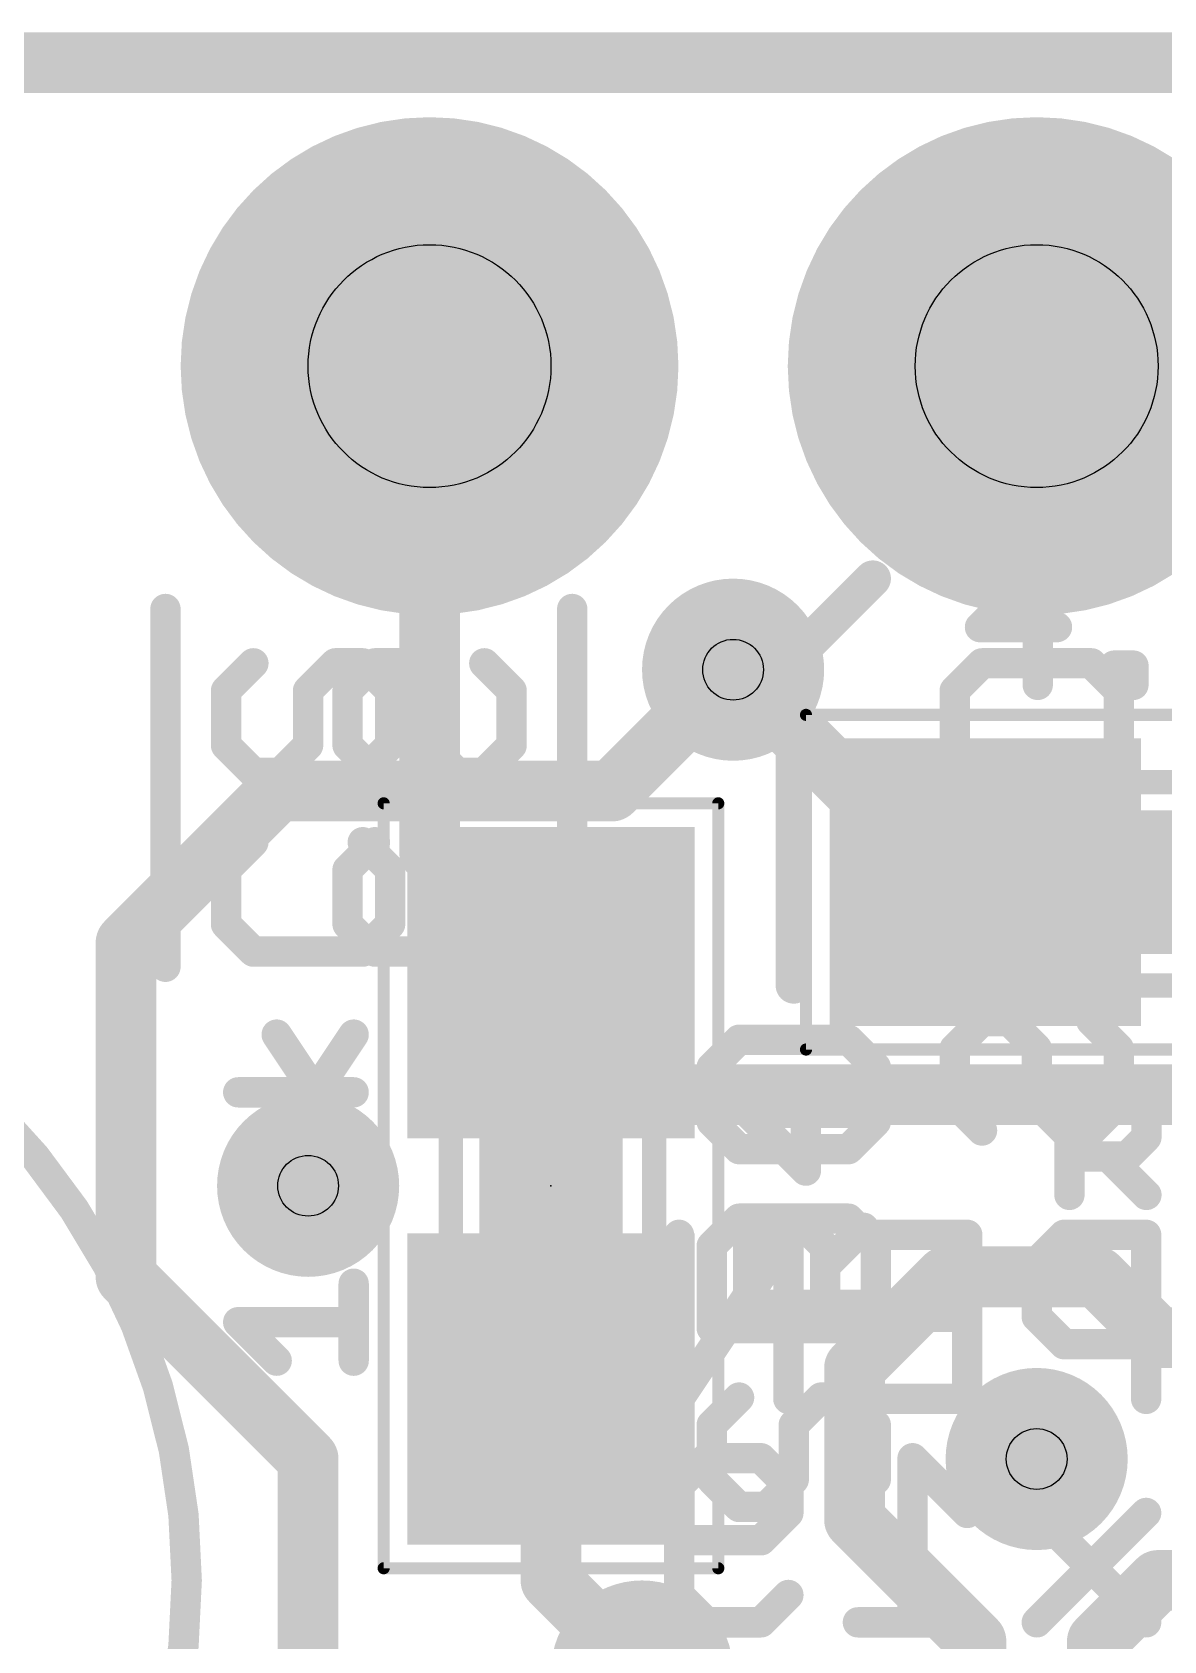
# Model space of a CAD drawing. Extents: x -41 to 66, y -20 to 13.
# Drawn here: x 4.69 to 9.42, y 6.1 to 12.83 of the extents above; entities that cross this region are included whole.
import ezdxf

# ---------------------------------------------------------------- set-up
doc = ezdxf.new("R2010")
doc.units = 0
for name, color, linetype in [('1', 12, 'CONTINUOUS'), ('16', 132, 'CONTINUOUS'), ('17', 110, 'CONTINUOUS'), ('18', 110, 'CONTINUOUS'), ('20', 53, 'CONTINUOUS'), ('21', 41, 'CONTINUOUS'), ('22', 40, 'CONTINUOUS'), ('23', 53, 'CONTINUOUS'), ('25', 253, 'CONTINUOUS'), ('27', 253, 'CONTINUOUS'), ('29', 253, 'CONTINUOUS'), ('30', 253, 'CONTINUOUS'), ('31', 253, 'CONTINUOUS'), ('35', 253, 'CONTINUOUS'), ('39', 12, 'CONTINUOUS'), ('44', 253, 'CONTINUOUS'), ('51', 53, 'CONTINUOUS')]:
    doc.layers.add(name, color=color, linetype=linetype)

# ---------------------------------------------------------------- blocks, each defined once
blk = doc.blocks.new('RECT')
blk.add_solid([(-0.5, -0.5), (0.5, -0.5), (-0.5, 0.5), (0.5, 0.5)])
blk = doc.blocks.new('ROUNDP')
at = {"const_width": 0.5}
blk.add_lwpolyline([(0, -0.25, 1), (0, 0.25, 1), (0, -0.25)], format="xyb", dxfattribs=at)
blk = doc.blocks.new('ROUNDV')
at = {"const_width": 0.5}
blk.add_lwpolyline([(0, -0.25, 1), (0, 0.25, 1), (0, -0.25)], format="xyb", dxfattribs=at)

msp = doc.modelspace()

# ---------------------------------------------------------------- linework, layer by layer
at = {"layer": '1', "const_width": 0.254}
for points in [[(0, 12.7), (22.86, 12.7)], [(6.35, 9.398), (6.35, 11.43)], [(8.509, 9.271), (7.62, 10.16)], [(6.858, 8.89), (6.35, 9.398)], [(8.675, 9.271), (8.509, 9.271)], [(6.858, 8.851), (6.858, 8.89)], [(7.327, 8.382), (6.858, 8.851)], [(10.795, 8.382), (7.327, 8.382)], [(8.128, 7.239), (8.509, 7.62)], [(8.509, 7.62), (9.144, 7.62)], [(9.144, 7.62), (9.398, 7.366)], [(9.398, 7.366), (10.014, 7.366)], [(8.128, 6.604), (8.128, 7.239)], [(6.858, 6.35), (6.858, 7.151)], [(8.636, 6.096), (8.128, 6.604)], [(7.239, 5.969), (6.858, 6.35)], [(9.144, 6.096), (9.398, 6.35)], [(9.398, 6.35), (10.03, 6.35)], [(8.636, 3.556), (8.636, 6.096)], [(9.144, 3.3528), (9.144, 6.096)]]:
    msp.add_lwpolyline(points, dxfattribs=at)
at = {"layer": '1', "const_width": 0.127}
for points in [[(6.4135, 11.43, 1), (6.2865, 11.43)], [(7.6649, 10.2049, 1), (7.5751, 10.1151)], [(6.3949, 9.4429, 1), (6.3051, 9.3531)], [(6.2865, 9.398, 1), (6.4135, 9.398)], [(8.509, 9.3345, 1), (8.509, 9.2075)], [(8.4641, 9.2261, 1), (8.5539, 9.3159)], [(8.675, 9.2075, 1), (8.675, 9.3345)], [(6.9215, 8.89, 1), (6.7945, 8.89)], [(6.9029, 8.8959, 1), (6.8131, 8.8061)], [(6.8131, 8.8451, 1), (6.9029, 8.9349)], [(6.7945, 8.851, 1), (6.9215, 8.851)], [(7.327, 8.4455, 1), (7.327, 8.3185)], [(7.2821, 8.3371, 1), (7.3719, 8.4269)], [(8.509, 7.6835, 1), (8.509, 7.5565)], [(8.5539, 7.5751, 1), (8.4641, 7.6649)], [(9.1889, 7.6649, 1), (9.0991, 7.5751)], [(9.144, 7.5565, 1), (9.144, 7.6835)], [(9.398, 7.4295, 1), (9.398, 7.3025)], [(9.3531, 7.3211, 1), (9.4429, 7.4109)], [(8.1915, 7.239, 1), (8.0645, 7.239)], [(8.0831, 7.2839, 1), (8.1729, 7.1941)], [(6.9215, 7.151, 1), (6.7945, 7.151)], [(8.1729, 6.6489, 1), (8.0831, 6.5591)], [(8.0645, 6.604, 1), (8.1915, 6.604)], [(6.9029, 6.3949, 1), (6.8131, 6.3051)], [(9.398, 6.4135, 1), (9.398, 6.2865)], [(9.4429, 6.3051, 1), (9.3531, 6.3949)], [(6.7945, 6.35, 1), (6.9215, 6.35)], [(8.6995, 6.096, 1), (8.5725, 6.096)], [(8.5911, 6.0511, 1), (8.6809, 6.1409)], [(9.2075, 6.096, 1), (9.0805, 6.096)], [(9.0991, 6.1409, 1), (9.1889, 6.0511)]]:
    msp.add_lwpolyline(points, format="xyb", dxfattribs=at)
at = {"layer": '16', "const_width": 0.254}
for points in [[(0, 12.7), (22.86, 12.7)], [(10.16, 10.16), (8.89, 11.43)], [(7.112, 9.652), (7.62, 10.16)], [(5.08, 9.017), (5.715, 9.652)], [(5.715, 9.652), (7.112, 9.652)], [(5.08, 7.62), (5.08, 9.017)], [(5.842, 6.858), (5.08, 7.62)], [(5.842, 5.08), (5.842, 6.858)]]:
    msp.add_lwpolyline(points, dxfattribs=at)
at = {"layer": '16', "const_width": 0.127}
for points in [[(8.9349, 11.4749, 1), (8.8451, 11.3851)], [(7.6649, 10.1151, 1), (7.5751, 10.2049)], [(5.715, 9.7155, 1), (5.715, 9.5885)], [(5.7599, 9.6071, 1), (5.6701, 9.6969)], [(7.0671, 9.6969, 1), (7.1569, 9.6071)], [(7.112, 9.5885, 1), (7.112, 9.7155)], [(5.1435, 9.017, 1), (5.0165, 9.017)], [(5.0351, 9.0619, 1), (5.1249, 8.9721)], [(5.1249, 7.6649, 1), (5.0351, 7.5751)], [(5.0165, 7.62, 1), (5.1435, 7.62)], [(5.9055, 6.858, 1), (5.7785, 6.858)], [(5.7971, 6.8131, 1), (5.8869, 6.9029)]]:
    msp.add_lwpolyline(points, format="xyb", dxfattribs=at)
at = {"layer": '20', "const_width": 0.2032}
msp.add_lwpolyline([(0, 12.7), (22.86, 12.7)], dxfattribs=at)
at = {"layer": '21'}
for points, const_width in [([(7.874, 10.2108), (8.2042, 10.541)], 0.1524), ([(5.2451, 8.9172), (5.2451, 10.414)], 0.127), ([(5.6129, 10.1867), (5.4985, 10.0723)], 0.127), ([(5.8417, 10.0723), (5.9561, 10.1867)], 0.127), ([(5.9561, 10.1867), (6.0705, 10.1867)], 0.127), ([(6.0705, 10.1867), (6.1849, 10.0723)], 0.127), ([(7.874, 8.8392), (7.874, 10.2108)], 0.1524), ([(5.4985, 10.0723), (5.4985, 9.8435)], 0.127), ([(5.8417, 9.8435), (5.8417, 10.0723)], 0.127), ([(6.1849, 10.0723), (6.1849, 9.8435)], 0.127), ([(5.4985, 9.8435), (5.6129, 9.7291)], 0.127), ([(5.7273, 9.7291), (5.8417, 9.8435)], 0.127), ([(6.1849, 9.8435), (6.0705, 9.7291)], 0.127), ([(5.6129, 9.7291), (5.7273, 9.7291)], 0.127), ([(5.6129, 9.4383), (5.4985, 9.3239)], 0.127), ([(6.1849, 9.3239), (6.0705, 9.4383)], 0.127), ([(5.4985, 9.3239), (5.4985, 9.0951)], 0.127), ([(6.1849, 9.0951), (6.1849, 9.3239)], 0.127), ([(5.4985, 9.0951), (5.6129, 8.9807)], 0.127), ([(6.0705, 8.9807), (6.1849, 9.0951)], 0.127), ([(5.6129, 8.9807), (6.0705, 8.9807)], 0.127), ([(7.6449, 8.6119), (7.5305, 8.4975)], 0.127), ([(8.1025, 8.6119), (7.6449, 8.6119)], 0.127), ([(8.2169, 8.4975), (8.1025, 8.6119)], 0.127), ([(7.5305, 8.4975), (7.5305, 8.2687)], 0.127), ([(8.2169, 8.2687), (8.2169, 8.4975)], 0.127), ([(7.5305, 8.2687), (7.6449, 8.1543)], 0.127), ([(8.1025, 8.1543), (8.2169, 8.2687)], 0.127), ([(7.6449, 8.1543), (8.1025, 8.1543)], 0.127), ([(7.6449, 7.8635), (7.5305, 7.7491)], 0.127), ([(8.1025, 7.8635), (7.6449, 7.8635)], 0.127), ([(8.2169, 7.7491), (8.1025, 7.8635)], 0.127), ([(7.5305, 7.7491), (7.5305, 7.4059)], 0.127), ([(8.2169, 7.4059), (8.2169, 7.7491)], 0.127), ([(7.5305, 7.4059), (8.2169, 7.4059)], 0.127), ([(7.6449, 7.115), (7.5305, 7.0006)], 0.127), ([(7.8737, 7.0006), (7.9881, 7.115)], 0.127), ([(7.9881, 7.115), (8.1025, 7.115)], 0.127), ([(8.1025, 7.115), (8.2169, 7.0006)], 0.127), ([(7.5305, 7.0006), (7.5305, 6.7719)], 0.127), ([(7.8737, 6.7719), (7.8737, 7.0006)], 0.127), ([(8.2169, 7.0006), (8.2169, 6.7719)], 0.127), ([(7.5305, 6.7719), (7.6449, 6.6575)], 0.127), ([(7.7593, 6.6575), (7.8737, 6.7719)], 0.127), ([(8.2169, 6.7719), (8.1025, 6.6575)], 0.127), ([(7.6449, 6.6575), (7.7593, 6.6575)], 0.127)]:
    msp.add_lwpolyline(points, dxfattribs=dict(at, const_width=const_width))
for points, const_width in [([(8.2311, 10.5141, 1), (8.1773, 10.5679)], 0.0762), ([(5.2768, 10.414, 1), (5.2134, 10.414)], 0.0635), ([(5.6354, 10.1642, 1), (5.5905, 10.2091)], 0.0635), ([(5.9561, 10.2184, 1), (5.9561, 10.1549)], 0.0635), ([(5.9786, 10.1642, 1), (5.9337, 10.2091)], 0.0635), ([(6.093, 10.2091, 1), (6.0481, 10.1642)], 0.0635), ([(6.0705, 10.1549, 1), (6.0705, 10.2184)], 0.0635), ([(7.9121, 10.2108, 1), (7.8359, 10.2108)], 0.0762), ([(7.8471, 10.2377, 1), (7.9009, 10.1839)], 0.0762), ([(5.5303, 10.0723, 1), (5.4668, 10.0723)], 0.0635), ([(5.4761, 10.0947, 1), (5.521, 10.0498)], 0.0635), ([(5.8735, 10.0723, 1), (5.81, 10.0723)], 0.0635), ([(5.8193, 10.0947, 1), (5.8642, 10.0498)], 0.0635), ([(6.2167, 10.0723, 1), (6.1532, 10.0723)], 0.0635), ([(6.1624, 10.0498, 1), (6.2074, 10.0947)], 0.0635), ([(5.521, 9.8659, 1), (5.4761, 9.821)], 0.0635), ([(5.8642, 9.821, 1), (5.8193, 9.8659)], 0.0635), ([(6.2074, 9.821, 1), (6.1624, 9.8659)], 0.0635), ([(5.4668, 9.8435, 1), (5.5303, 9.8435)], 0.0635), ([(5.81, 9.8435, 1), (5.8735, 9.8435)], 0.0635), ([(6.1532, 9.8435, 1), (6.2167, 9.8435)], 0.0635), ([(5.6129, 9.7608, 1), (5.6129, 9.6973)], 0.0635), ([(5.5905, 9.7066, 1), (5.6354, 9.7515)], 0.0635), ([(5.7049, 9.7515, 1), (5.7498, 9.7066)], 0.0635), ([(5.7273, 9.6973, 1), (5.7273, 9.7608)], 0.0635), ([(6.0481, 9.7515, 1), (6.093, 9.7066)], 0.0635), ([(5.6354, 9.4158, 1), (5.5905, 9.4607)], 0.0635), ([(6.093, 9.4607, 1), (6.0481, 9.4158)], 0.0635), ([(5.5303, 9.3239, 1), (5.4668, 9.3239)], 0.0635), ([(5.4761, 9.3463, 1), (5.521, 9.3014)], 0.0635), ([(6.2167, 9.3239, 1), (6.1532, 9.3239)], 0.0635), ([(6.1624, 9.3014, 1), (6.2074, 9.3463)], 0.0635), ([(5.521, 9.1175, 1), (5.4761, 9.0726)], 0.0635), ([(6.2074, 9.0726, 1), (6.1624, 9.1175)], 0.0635), ([(5.4668, 9.0951, 1), (5.5303, 9.0951)], 0.0635), ([(6.1532, 9.0951, 1), (6.2167, 9.0951)], 0.0635), ([(5.6129, 9.0124, 1), (5.6129, 8.9489)], 0.0635), ([(5.5905, 8.9582, 1), (5.6354, 9.0031)], 0.0635), ([(6.0481, 9.0031, 1), (6.093, 8.9582)], 0.0635), ([(6.0705, 8.9489, 1), (6.0705, 9.0124)], 0.0635), ([(5.2134, 8.9172, 1), (5.2768, 8.9172)], 0.0635), ([(7.8359, 8.8392, 1), (7.9121, 8.8392)], 0.0762), ([(7.6449, 8.6436, 1), (7.6449, 8.5801)], 0.0635), ([(7.6674, 8.5894, 1), (7.6225, 8.6343)], 0.0635), ([(8.125, 8.6343, 1), (8.0801, 8.5894)], 0.0635), ([(8.1025, 8.5801, 1), (8.1025, 8.6436)], 0.0635), ([(7.5623, 8.4975, 1), (7.4988, 8.4975)], 0.0635), ([(7.5081, 8.5199, 1), (7.553, 8.475)], 0.0635), ([(8.2487, 8.4975, 1), (8.1852, 8.4975)], 0.0635), ([(8.1944, 8.475, 1), (8.2394, 8.5199)], 0.0635), ([(7.553, 8.2911, 1), (7.5081, 8.2462)], 0.0635), ([(7.4988, 8.2687, 1), (7.5623, 8.2687)], 0.0635), ([(8.1852, 8.2687, 1), (8.2487, 8.2687)], 0.0635), ([(8.2394, 8.2462, 1), (8.1944, 8.2911)], 0.0635), ([(7.6449, 8.186, 1), (7.6449, 8.1225)], 0.0635), ([(8.1025, 8.1225, 1), (8.1025, 8.186)], 0.0635), ([(7.6225, 8.1318, 1), (7.6674, 8.1767)], 0.0635), ([(8.0801, 8.1767, 1), (8.125, 8.1318)], 0.0635), ([(7.6449, 7.8952, 1), (7.6449, 7.8317)], 0.0635), ([(7.6674, 7.841, 1), (7.6225, 7.8859)], 0.0635), ([(8.125, 7.8859, 1), (8.0801, 7.841)], 0.0635), ([(8.1025, 7.8317, 1), (8.1025, 7.8952)], 0.0635), ([(7.5623, 7.7491, 1), (7.4988, 7.7491)], 0.0635), ([(8.2487, 7.7491, 1), (8.1852, 7.7491)], 0.0635), ([(7.5081, 7.7715, 1), (7.553, 7.7266)], 0.0635), ([(8.1944, 7.7266, 1), (8.2394, 7.7715)], 0.0635), ([(7.5305, 7.4376, 1), (7.5305, 7.3741)], 0.0635), ([(7.4988, 7.4059, 1), (7.5623, 7.4059)], 0.0635), ([(8.1852, 7.4059, 1), (8.2487, 7.4059)], 0.0635), ([(8.2169, 7.3741, 1), (8.2169, 7.4376)], 0.0635), ([(7.6674, 7.0926, 1), (7.6225, 7.1375)], 0.0635), ([(7.9881, 7.1468, 1), (7.9881, 7.0833)], 0.0635), ([(8.0106, 7.0926, 1), (7.9657, 7.1375)], 0.0635), ([(8.125, 7.1375, 1), (8.0801, 7.0926)], 0.0635), ([(8.1025, 7.0833, 1), (8.1025, 7.1468)], 0.0635), ([(7.5623, 7.0006, 1), (7.4988, 7.0006)], 0.0635), ([(7.5081, 7.0231, 1), (7.553, 6.9782)], 0.0635), ([(7.9055, 7.0006, 1), (7.842, 7.0006)], 0.0635), ([(7.8513, 7.0231, 1), (7.8962, 6.9782)], 0.0635), ([(8.2487, 7.0006, 1), (8.1852, 7.0006)], 0.0635), ([(8.1944, 6.9782, 1), (8.2394, 7.0231)], 0.0635), ([(7.553, 6.7943, 1), (7.5081, 6.7494)], 0.0635), ([(7.4988, 6.7719, 1), (7.5623, 6.7719)], 0.0635), ([(7.842, 6.7719, 1), (7.9055, 6.7719)], 0.0635), ([(7.8962, 6.7494, 1), (7.8513, 6.7943)], 0.0635), ([(8.1852, 6.7719, 1), (8.2487, 6.7719)], 0.0635), ([(8.2394, 6.7494, 1), (8.1944, 6.7943)], 0.0635), ([(7.6449, 6.6892, 1), (7.6449, 6.6257)], 0.0635), ([(7.6225, 6.635, 1), (7.6674, 6.6799)], 0.0635), ([(7.7369, 6.6799, 1), (7.7818, 6.635)], 0.0635), ([(7.7593, 6.6257, 1), (7.7593, 6.6892)], 0.0635), ([(8.0801, 6.6799, 1), (8.125, 6.635)], 0.0635)]:
    msp.add_lwpolyline(points, format="xyb", dxfattribs=dict(at, const_width=const_width))
at = {"layer": '22', "const_width": 0.127}
for points in [[(6.9469, 8.9172), (6.9469, 10.414)], [(6.1215, 10.1867), (6.0071, 10.0723)], [(6.2359, 10.1867), (6.1215, 10.1867)], [(6.3503, 10.0723), (6.2359, 10.1867)], [(6.5791, 10.1867), (6.6935, 10.0723)], [(8.5471, 10.0723), (8.6615, 10.1867)], [(8.6615, 10.1867), (9.1191, 10.1867)], [(9.1191, 10.1867), (9.2335, 10.0723)], [(6.0071, 10.0723), (6.0071, 9.8435)], [(6.3503, 9.8435), (6.3503, 10.0723)], [(6.6935, 10.0723), (6.6935, 9.8435)], [(8.5471, 9.8435), (8.5471, 10.0723)], [(9.2335, 10.0723), (9.2335, 9.8435)], [(6.0071, 9.8435), (6.1215, 9.7291)], [(6.4647, 9.7291), (6.3503, 9.8435)], [(6.6935, 9.8435), (6.5791, 9.7291)], [(8.6615, 9.7291), (8.5471, 9.8435)], [(9.2335, 9.8435), (9.1191, 9.7291)], [(6.5791, 9.7291), (6.4647, 9.7291)], [(9.1191, 9.7291), (8.6615, 9.7291)], [(6.0071, 9.3239), (6.1215, 9.4383)], [(6.5791, 9.4383), (6.6935, 9.3239)], [(8.5471, 9.3239), (8.6615, 9.4383)], [(8.6615, 9.4383), (9.1191, 9.4383)], [(9.1191, 9.4383), (9.2335, 9.3239)], [(6.0071, 9.0951), (6.0071, 9.3239)], [(6.6935, 9.3239), (6.6935, 9.0951)], [(8.5471, 8.9807), (8.5471, 9.3239)], [(9.2335, 9.3239), (9.2335, 8.9807)], [(6.1215, 8.9807), (6.0071, 9.0951)], [(6.6935, 9.0951), (6.5791, 8.9807)], [(6.5791, 8.9807), (6.1215, 8.9807)], [(9.2335, 8.9807), (8.5471, 8.9807)], [(8.6615, 8.6898), (8.5471, 8.5754)], [(8.7759, 8.6898), (8.6615, 8.6898)], [(8.8903, 8.5754), (8.7759, 8.6898)], [(9.1191, 8.6898), (9.2335, 8.5754)], [(8.5471, 8.5754), (8.5471, 8.3467)], [(8.8903, 8.3467), (8.8903, 8.5754)], [(9.2335, 8.5754), (9.2335, 8.3467)], [(8.5471, 8.3467), (8.6615, 8.2323)], [(9.0047, 8.2323), (8.8903, 8.3467)], [(9.2335, 8.3467), (9.1191, 8.2323)], [(9.1191, 8.2323), (9.0047, 8.2323)], [(7.8513, 7.7958), (7.3937, 7.1095)], [(7.3937, 7.1095), (7.3937, 7.7958)], [(7.8513, 7.1095), (7.8513, 7.7958)], [(8.1421, 7.7958), (8.5997, 7.7958)], [(8.5997, 7.7958), (8.5997, 7.1095)], [(9.0049, 7.7958), (8.8905, 7.6814)], [(9.3481, 7.7958), (9.0049, 7.7958)], [(9.3481, 7.1095), (9.3481, 7.7958)], [(8.8905, 7.6814), (8.8905, 7.4527)], [(8.5997, 7.4527), (8.3709, 7.4527)], [(8.8905, 7.4527), (9.0049, 7.3383)], [(9.0049, 7.3383), (9.3481, 7.3383)], [(8.5997, 7.1095), (8.1421, 7.1095)], [(7.3937, 6.7467), (7.5081, 6.8611)], [(7.5081, 6.8611), (7.7369, 6.8611)], [(7.7369, 6.8611), (7.8513, 6.7467)], [(8.5997, 6.6323), (8.3709, 6.8611)], [(8.3709, 6.8611), (8.3709, 6.1747)], [(7.3937, 6.2891), (7.3937, 6.7467)], [(7.8513, 6.7467), (7.8513, 6.6323)], [(7.8513, 6.6323), (7.7369, 6.5179)], [(9.3481, 6.6323), (8.8905, 6.1747)], [(9.3481, 6.1747), (8.8905, 6.6323)], [(7.7369, 6.5179), (7.3937, 6.5179)], [(7.5081, 6.1747), (7.3937, 6.2891)], [(7.8513, 6.2891), (7.7369, 6.1747)], [(7.7369, 6.1747), (7.5081, 6.1747)], [(8.5997, 6.1747), (8.1421, 6.1747)]]:
    msp.add_lwpolyline(points, dxfattribs=at)
at = {"layer": '22', "const_width": 0.0635}
for points in [[(6.9787, 10.414, 1), (6.9152, 10.414)], [(6.1215, 10.2184, 1), (6.1215, 10.1549)], [(6.1439, 10.1642, 1), (6.099, 10.2091)], [(6.2583, 10.2091, 1), (6.2134, 10.1642)], [(6.2359, 10.1549, 1), (6.2359, 10.2184)], [(6.6015, 10.2091, 1), (6.5566, 10.1642)], [(8.6615, 10.2184, 1), (8.6615, 10.1549)], [(8.6839, 10.1642, 1), (8.639, 10.2091)], [(9.1415, 10.2091, 1), (9.0966, 10.1642)], [(9.1191, 10.1549, 1), (9.1191, 10.2184)], [(6.0389, 10.0723, 1), (5.9754, 10.0723)], [(5.9846, 10.0947, 1), (6.0296, 10.0498)], [(6.382, 10.0723, 1), (6.3185, 10.0723)], [(6.3278, 10.0498, 1), (6.3727, 10.0947)], [(6.7252, 10.0723, 1), (6.6617, 10.0723)], [(6.671, 10.0498, 1), (6.7159, 10.0947)], [(8.5789, 10.0723, 1), (8.5153, 10.0723)], [(8.5246, 10.0947, 1), (8.5696, 10.0498)], [(9.2652, 10.0723, 1), (9.2017, 10.0723)], [(9.211, 10.0498, 1), (9.2559, 10.0947)], [(6.0296, 9.8659, 1), (5.9846, 9.821)], [(6.3727, 9.8659, 1), (6.3278, 9.821)], [(6.7159, 9.821, 1), (6.671, 9.8659)], [(8.5696, 9.8659, 1), (8.5246, 9.821)], [(9.2559, 9.821, 1), (9.211, 9.8659)], [(5.9754, 9.8435, 1), (6.0389, 9.8435)], [(6.3185, 9.8435, 1), (6.382, 9.8435)], [(6.6617, 9.8435, 1), (6.7252, 9.8435)], [(8.5153, 9.8435, 1), (8.5789, 9.8435)], [(9.2017, 9.8435, 1), (9.2652, 9.8435)], [(6.099, 9.7066, 1), (6.1439, 9.7515)], [(6.4647, 9.7608, 1), (6.4647, 9.6973)], [(6.4422, 9.7066, 1), (6.4871, 9.7515)], [(6.5566, 9.7515, 1), (6.6015, 9.7066)], [(6.5791, 9.6973, 1), (6.5791, 9.7608)], [(8.6615, 9.7608, 1), (8.6615, 9.6973)], [(8.639, 9.7066, 1), (8.6839, 9.7515)], [(9.0966, 9.7515, 1), (9.1415, 9.7066)], [(9.1191, 9.6973, 1), (9.1191, 9.7608)], [(6.1439, 9.4158, 1), (6.099, 9.4607)], [(6.6015, 9.4607, 1), (6.5566, 9.4158)], [(8.6615, 9.47, 1), (8.6615, 9.4065)], [(8.6839, 9.4158, 1), (8.639, 9.4607)], [(9.1415, 9.4607, 1), (9.0966, 9.4158)], [(9.1191, 9.4065, 1), (9.1191, 9.47)], [(6.0389, 9.3239, 1), (5.9754, 9.3239)], [(5.9846, 9.3463, 1), (6.0296, 9.3014)], [(6.7252, 9.3239, 1), (6.6617, 9.3239)], [(6.671, 9.3014, 1), (6.7159, 9.3463)], [(8.5789, 9.3239, 1), (8.5153, 9.3239)], [(8.5246, 9.3463, 1), (8.5696, 9.3014)], [(9.2652, 9.3239, 1), (9.2017, 9.3239)], [(9.211, 9.3014, 1), (9.2559, 9.3463)], [(6.0296, 9.1175, 1), (5.9846, 9.0726)], [(6.7159, 9.0726, 1), (6.671, 9.1175)], [(5.9754, 9.0951, 1), (6.0389, 9.0951)], [(6.6617, 9.0951, 1), (6.7252, 9.0951)], [(6.1215, 9.0124, 1), (6.1215, 8.9489)], [(6.099, 8.9582, 1), (6.1439, 9.0031)], [(6.5566, 9.0031, 1), (6.6015, 8.9582)], [(6.5791, 8.9489, 1), (6.5791, 9.0124)], [(8.5471, 9.0124, 1), (8.5471, 8.9489)], [(9.2335, 8.9489, 1), (9.2335, 9.0124)], [(8.5153, 8.9807, 1), (8.5789, 8.9807)], [(9.2017, 8.9807, 1), (9.2652, 8.9807)], [(6.9152, 8.9172, 1), (6.9787, 8.9172)], [(8.6615, 8.7216, 1), (8.6615, 8.6581)], [(8.6839, 8.6674, 1), (8.639, 8.7123)], [(8.7983, 8.7123, 1), (8.7534, 8.6674)], [(8.7759, 8.6581, 1), (8.7759, 8.7216)], [(9.1415, 8.7123, 1), (9.0966, 8.6674)], [(8.5789, 8.5754, 1), (8.5153, 8.5754)], [(8.5246, 8.5979, 1), (8.5696, 8.553)], [(8.922, 8.5754, 1), (8.8585, 8.5754)], [(8.8678, 8.553, 1), (8.9127, 8.5979)], [(9.2652, 8.5754, 1), (9.2017, 8.5754)], [(9.211, 8.553, 1), (9.2559, 8.5979)], [(8.5153, 8.3467, 1), (8.5789, 8.3467)], [(8.5696, 8.3691, 1), (8.5246, 8.3242)], [(8.8585, 8.3467, 1), (8.922, 8.3467)], [(8.9127, 8.3691, 1), (8.8678, 8.3242)], [(9.2017, 8.3467, 1), (9.2652, 8.3467)], [(9.2559, 8.3242, 1), (9.211, 8.3691)], [(8.639, 8.2098, 1), (8.6839, 8.2547)], [(9.0047, 8.264, 1), (9.0047, 8.2005)], [(8.9822, 8.2098, 1), (9.0271, 8.2547)], [(9.0966, 8.2547, 1), (9.1415, 8.2098)], [(9.1191, 8.2005, 1), (9.1191, 8.264)], [(7.4254, 7.7958, 1), (7.3619, 7.7958)], [(7.883, 7.7958, 1), (7.8195, 7.7958)], [(7.8777, 7.7782, 1), (7.8248, 7.8135)], [(8.1421, 7.8276, 1), (8.1421, 7.7641)], [(8.6314, 7.7958, 1), (8.5679, 7.7958)], [(8.5997, 7.7641, 1), (8.5997, 7.8276)], [(9.0049, 7.8276, 1), (9.0049, 7.7641)], [(9.0273, 7.7734, 1), (8.9824, 7.8183)], [(9.3798, 7.7958, 1), (9.3163, 7.7958)], [(9.3481, 7.7641, 1), (9.3481, 7.8276)], [(8.9222, 7.6814, 1), (8.8587, 7.6814)], [(8.868, 7.7039, 1), (8.9129, 7.659)], [(8.3709, 7.4844, 1), (8.3709, 7.4209)], [(8.5997, 7.4209, 1), (8.5997, 7.4844)], [(8.9129, 7.4751, 1), (8.868, 7.4302)], [(8.8587, 7.4527, 1), (8.9222, 7.4527)], [(9.0049, 7.37, 1), (9.0049, 7.3065)], [(8.9824, 7.3158, 1), (9.0273, 7.3607)], [(9.3481, 7.3065, 1), (9.3481, 7.37)], [(7.3672, 7.1271, 1), (7.4201, 7.0918)], [(7.3619, 7.1095, 1), (7.4254, 7.1095)], [(7.8195, 7.1095, 1), (7.883, 7.1095)], [(8.1421, 7.1412, 1), (8.1421, 7.0777)], [(8.5679, 7.1095, 1), (8.6314, 7.1095)], [(8.5997, 7.0777, 1), (8.5997, 7.1412)], [(9.3163, 7.1095, 1), (9.3798, 7.1095)], [(7.5081, 6.8929, 1), (7.5081, 6.8294)], [(7.5305, 6.8387, 1), (7.4856, 6.8836)], [(7.7593, 6.8836, 1), (7.7144, 6.8387)], [(7.7369, 6.8294, 1), (7.7369, 6.8929)], [(8.3933, 6.8836, 1), (8.3484, 6.8387)], [(8.4026, 6.8611, 1), (8.3391, 6.8611)], [(7.4254, 6.7467, 1), (7.3619, 6.7467)], [(7.3712, 6.7692, 1), (7.4161, 6.7243)], [(7.883, 6.7467, 1), (7.8195, 6.7467)], [(7.8288, 6.7243, 1), (7.8737, 6.7692)], [(7.8195, 6.6323, 1), (7.883, 6.6323)], [(7.8737, 6.6099, 1), (7.8288, 6.6548)], [(8.5772, 6.6099, 1), (8.6221, 6.6548)], [(8.9129, 6.6548, 1), (8.868, 6.6099)], [(9.3705, 6.6099, 1), (9.3256, 6.6548)], [(7.3937, 6.5497, 1), (7.3937, 6.4862)], [(7.7144, 6.5404, 1), (7.7593, 6.4955)], [(7.7369, 6.4862, 1), (7.7369, 6.5497)], [(7.4161, 6.3116, 1), (7.3712, 6.2667)], [(7.8737, 6.2667, 1), (7.8288, 6.3116)], [(7.3619, 6.2891, 1), (7.4254, 6.2891)], [(7.5081, 6.2065, 1), (7.5081, 6.143)], [(7.4856, 6.1523, 1), (7.5305, 6.1972)], [(7.7144, 6.1972, 1), (7.7593, 6.1523)], [(7.7369, 6.143, 1), (7.7369, 6.2065)], [(8.1421, 6.2065, 1), (8.1421, 6.143)], [(8.3391, 6.1747, 1), (8.4026, 6.1747)], [(8.5997, 6.143, 1), (8.5997, 6.2065)], [(8.868, 6.1972, 1), (8.9129, 6.1523)], [(9.3256, 6.1523, 1), (9.3705, 6.1972)]]:
    msp.add_lwpolyline(points, format="xyb", dxfattribs=at)
at = {"layer": '23'}
msp.add_point((6.858, 8.001), dxfattribs=at)
at = {"layer": '25', "const_width": 0.0635}
for points in [[(9.0589, 8.4459, 1), (8.9954, 8.4459)], [(9.0272, 8.4777, 1), (9.0272, 8.4142)], [(9.2911, 8.4684, 1), (9.2462, 8.4235)], [(9.2687, 8.4142, 1), (9.2687, 8.4777)], [(7.9563, 8.3865, 1), (7.8928, 8.3865)], [(9.3809, 8.3654, 1), (9.3174, 8.3654)], [(9.3267, 8.343, 1), (9.3716, 8.3879)], [(7.6831, 8.3378, 1), (7.6831, 8.2743)], [(7.7055, 8.3285, 1), (7.6606, 8.2836)], [(8.1661, 8.2743, 1), (8.1661, 8.3378)], [(9.3174, 8.2044, 1), (9.3809, 8.2044)], [(9.3716, 8.182, 1), (9.3267, 8.2269)], [(9.0272, 8.1557, 1), (9.0272, 8.0922)], [(9.2106, 8.1464, 1), (9.1657, 8.1015)], [(9.2462, 8.1464, 1), (9.2911, 8.1015)], [(9.2687, 8.0922, 1), (9.2687, 8.1557)], [(7.8928, 8.0645, 1), (7.9563, 8.0645)], [(7.9021, 8.042, 1), (7.947, 8.0869)], [(9.3267, 7.9404, 1), (9.3716, 7.9854)], [(8.9954, 7.9629, 1), (9.0589, 7.9629)], [(7.7636, 7.8569, 1), (7.7636, 7.7934)], [(7.786, 7.8027, 1), (7.7411, 7.8476)], [(7.947, 7.8476, 1), (7.9021, 7.8027)], [(7.9246, 7.7934, 1), (7.9246, 7.8569)], [(8.1886, 7.8027, 1), (8.1436, 7.8476)], [(7.7148, 7.7447, 1), (7.6513, 7.7447)], [(8.0368, 7.7447, 1), (7.9733, 7.7447)], [(7.6606, 7.7671, 1), (7.7055, 7.7222)], [(7.9826, 7.7222, 1), (8.0275, 7.7671)], [(7.9826, 7.6866, 1), (8.0275, 7.6417)], [(7.6831, 7.5349, 1), (7.6831, 7.4714)], [(8.1661, 7.4714, 1), (8.1661, 7.5349)], [(7.6513, 7.5032, 1), (7.7148, 7.5032)], [(7.9733, 7.5032, 1), (8.0368, 7.5032)]]:
    msp.add_lwpolyline(points, format="xyb", dxfattribs=at)
at = {"layer": '25', "const_width": 0.127}
for points in [[(9.0272, 7.9629), (9.0272, 8.4459)], [(9.0272, 8.4459), (9.2687, 8.4459)], [(9.2687, 8.4459), (9.3492, 8.3654)], [(7.9246, 8.0645), (7.9246, 8.3865)], [(9.3492, 8.3654), (9.3492, 8.2044)], [(8.1661, 8.306), (7.6831, 8.306)], [(7.6831, 8.306), (7.9246, 8.0645)], [(9.3492, 8.2044), (9.2687, 8.1239)], [(9.2687, 8.1239), (9.0272, 8.1239)], [(9.1882, 8.1239), (9.3492, 7.9629)], [(7.6831, 7.7447), (7.7636, 7.8252)], [(7.7636, 7.8252), (7.9246, 7.8252)], [(7.9246, 7.8252), (8.0051, 7.7447)], [(8.0051, 7.6642), (8.1661, 7.8252)], [(7.6831, 7.5032), (7.6831, 7.7447)], [(8.0051, 7.7447), (8.0051, 7.5032)], [(8.1661, 7.5032), (7.6831, 7.5032)]]:
    msp.add_lwpolyline(points, dxfattribs=at)
at = {"layer": '27', "const_width": 0.127}
for points in [[(8.8945, 10.5795), (8.653, 10.338)], [(8.8945, 10.0965), (8.8945, 10.5795)], [(8.653, 10.338), (8.975, 10.338)], [(9.2143, 10.0965), (9.2143, 10.177)], [(9.2143, 10.177), (9.2948, 10.177)], [(9.2948, 10.177), (9.2948, 10.0965)], [(9.2948, 10.0965), (9.2143, 10.0965)], [(5.8715, 8.3919), (5.7105, 8.6334)], [(6.0325, 8.6334), (5.8715, 8.3919)], [(6.0325, 8.3919), (5.5495, 8.3919)], [(5.5495, 8.0721), (5.63, 8.1526)], [(5.63, 8.1526), (5.952, 8.1526)], [(5.952, 7.8306), (5.63, 8.1526)], [(5.952, 8.1526), (6.0325, 8.0721)], [(5.5495, 7.9111), (5.5495, 8.0721)], [(6.0325, 8.0721), (6.0325, 7.9111)], [(5.63, 7.8306), (5.5495, 7.9111)], [(6.0325, 7.9111), (5.952, 7.8306)], [(5.952, 7.8306), (5.63, 7.8306)], [(6.0325, 7.2693), (6.0325, 7.5913)], [(5.7105, 7.2693), (5.5495, 7.4303)], [(5.5495, 7.4303), (6.0325, 7.4303)]]:
    msp.add_lwpolyline(points, dxfattribs=at)
at = {"layer": '27', "const_width": 0.0635}
for points in [[(8.9262, 10.5795, 1), (8.8627, 10.5795)], [(8.9169, 10.5571, 1), (8.872, 10.602)], [(8.653, 10.3698, 1), (8.653, 10.3063)], [(8.6305, 10.3605, 1), (8.6754, 10.3156)], [(8.975, 10.3063, 1), (8.975, 10.3698)], [(9.246, 10.177, 1), (9.1825, 10.177)], [(9.2143, 10.2088, 1), (9.2143, 10.1452)], [(9.3265, 10.177, 1), (9.263, 10.177)], [(9.2948, 10.1452, 1), (9.2948, 10.2088)], [(8.8627, 10.0965, 1), (8.9262, 10.0965)], [(9.1825, 10.0965, 1), (9.246, 10.0965)], [(9.2143, 10.1283, 1), (9.2143, 10.0648)], [(9.263, 10.0965, 1), (9.3265, 10.0965)], [(9.2948, 10.0648, 1), (9.2948, 10.1283)], [(5.7369, 8.651, 1), (5.6841, 8.6158)], [(6.0589, 8.6158, 1), (6.0061, 8.651)], [(5.5495, 8.4237, 1), (5.5495, 8.3602)], [(5.8451, 8.4095, 1), (5.8979, 8.3743)], [(5.8451, 8.3743, 1), (5.8979, 8.4095)], [(6.0325, 8.3602, 1), (6.0325, 8.4237)], [(5.63, 8.1844, 1), (5.63, 8.1209)], [(5.6524, 8.1751, 1), (5.6075, 8.1302)], [(5.6524, 8.1302, 1), (5.6075, 8.1751)], [(5.9745, 8.1751, 1), (5.9295, 8.1302)], [(5.952, 8.1209, 1), (5.952, 8.1844)], [(5.5812, 8.0721, 1), (5.5177, 8.0721)], [(5.527, 8.0946, 1), (5.5719, 8.0497)], [(6.0643, 8.0721, 1), (6.0008, 8.0721)], [(6.01, 8.0497, 1), (6.055, 8.0946)], [(5.5177, 7.9111, 1), (5.5812, 7.9111)], [(5.5719, 7.9336, 1), (5.527, 7.8887)], [(6.0008, 7.9111, 1), (6.0643, 7.9111)], [(6.055, 7.8887, 1), (6.01, 7.9336)], [(5.63, 7.8624, 1), (5.63, 7.7989)], [(5.6075, 7.8082, 1), (5.6524, 7.8531)], [(5.9295, 7.8531, 1), (5.9745, 7.8082)], [(5.9295, 7.8082, 1), (5.9745, 7.8531)], [(5.952, 7.7989, 1), (5.952, 7.8624)], [(6.0643, 7.5913, 1), (6.0008, 7.5913)], [(5.5495, 7.4621, 1), (5.5495, 7.3986)], [(5.5719, 7.4528, 1), (5.527, 7.4079)], [(6.0325, 7.3986, 1), (6.0325, 7.4621)], [(5.688, 7.2469, 1), (5.7329, 7.2918)], [(6.0008, 7.2693, 1), (6.0643, 7.2693)]]:
    msp.add_lwpolyline(points, format="xyb", dxfattribs=at)
at = {"layer": '39', "const_width": 0.0508}
for points in [[(7.925, 8.571), (7.925, 9.971)], [(7.925, 9.971), (11.125, 9.971)], [(6.158, 6.401), (6.158, 9.601)], [(6.158, 9.601), (7.558, 9.601)], [(7.558, 9.601), (7.558, 6.401)], [(11.125, 8.571), (7.925, 8.571)], [(7.558, 6.401), (6.158, 6.401)]]:
    msp.add_lwpolyline(points, dxfattribs=at)
at = {"layer": '39'}
for points, const_width in [([(7.9377, 9.971, 1), (7.9123, 9.971)], 0.0254), ([(7.925, 9.9837, 1), (7.925, 9.9583)], 0.0254), ([(6.1707, 9.601, 1), (6.1453, 9.601)], 0.0254), ([(6.158, 9.6137, 1), (6.158, 9.5883)], 0.0254), ([(7.5707, 9.601, 1), (7.5453, 9.601)], 0.0254), ([(7.558, 9.5883, 1), (7.558, 9.6137)], 0.0254), ([(2.54, 3.556, 1), (2.54, 9.144, 1), (2.54, 3.556)], 0.127), ([(7.925, 8.5837, 1), (7.925, 8.5583)], 0.0254), ([(7.9123, 8.571, 1), (7.9377, 8.571)], 0.0254), ([(6.158, 6.4137, 1), (6.158, 6.3883)], 0.0254), ([(6.1453, 6.401, 1), (6.1707, 6.401)], 0.0254), ([(7.5453, 6.401, 1), (7.5707, 6.401)], 0.0254), ([(7.558, 6.3883, 1), (7.558, 6.4137)], 0.0254)]:
    msp.add_lwpolyline(points, format="xyb", dxfattribs=dict(at, const_width=const_width))
at = {"layer": '44'}
for centre, radius in [((6.35, 11.43), 0.508), ((8.89, 11.43), 0.508), ((7.62, 10.16), 0.127), ((5.842, 8.001), 0.127), ((8.89, 6.858), 0.127)]:
    msp.add_circle(centre, radius, dxfattribs=at)
at = {"layer": '51', "const_width": 0.1016}
for points in [[(9.881, 9.69), (9.169, 9.69)], [(9.881, 8.839), (9.169, 8.839)], [(6.439, 8.357), (6.439, 7.645)], [(7.29, 8.357), (7.29, 7.645)]]:
    msp.add_lwpolyline(points, dxfattribs=at)
at = {"layer": '51', "const_width": 0.0508}
for points in [[(9.169, 9.7154, 1), (9.169, 9.6646)], [(9.169, 8.8644, 1), (9.169, 8.8136)], [(6.4644, 8.357, 1), (6.4136, 8.357)], [(7.3154, 8.357, 1), (7.2646, 8.357)], [(6.4136, 7.645, 1), (6.4644, 7.645)], [(7.2646, 7.645, 1), (7.3154, 7.645)]]:
    msp.add_lwpolyline(points, format="xyb", dxfattribs=at)

# ---------------------------------------------------------------- block references
at = {"layer": '1', "xscale": 1.1}
for p, rotation in [((8.675, 9.271), 180), ((6.858, 8.851), 270), ((6.858, 7.151), 270)]:
    msp.add_blockref('RECT', p, dxfattribs=dict(at, rotation=rotation))
at = {"layer": '17', "xscale": 1.8796, "yscale": 1.8796, "rotation": 270}
for p in [(6.35, 11.43), (6.35, 11.43), (8.89, 11.43), (8.89, 11.43)]:
    msp.add_blockref('ROUNDP', p, dxfattribs=at)
at = {"layer": '18', "xscale": 0.762, "yscale": 0.762}
for p in [(7.62, 10.16), (7.62, 10.16), (5.842, 8.001), (5.842, 8.001), (8.89, 6.858), (8.89, 6.858), (7.239, 5.969), (7.239, 5.969)]:
    msp.add_blockref('ROUNDV', p, dxfattribs=at)
at = {"layer": '29'}
for name, p, xscale, yscale, rotation in [('ROUNDP', (6.35, 11.43), 2.0828, 2.0828, 270), ('ROUNDP', (8.89, 11.43), 2.0828, 2.0828, 270), ('RECT', (8.675, 9.271), 1.3032, 1.2032, 180), ('RECT', (6.858, 8.851), 1.3032, 1.2032, 270), ('RECT', (6.858, 7.151), 1.3032, 1.2032, 270)]:
    msp.add_blockref(name, p, dxfattribs=dict(at, xscale=xscale, yscale=yscale, rotation=rotation))
at = {"layer": '30', "xscale": 2.0828, "yscale": 2.0828, "rotation": 270}
for p in [(6.35, 11.43), (8.89, 11.43)]:
    msp.add_blockref('ROUNDP', p, dxfattribs=at)
at = {"layer": '31', "xscale": 1.1}
for p, rotation in [((8.675, 9.271), 180), ((6.858, 8.851), 270), ((6.858, 7.151), 270)]:
    msp.add_blockref('RECT', p, dxfattribs=dict(at, rotation=rotation))
at = {"layer": '35', "xscale": 0.3998, "yscale": 0.6}
for p, rotation in [((9.525, 9.271), 180), ((6.858, 8.001), 270)]:
    msp.add_blockref('RECT', p, dxfattribs=dict(at, rotation=rotation))
at = {"layer": '51'}
for p, xscale, yscale, rotation in [((6.35, 11.43), 0.508, 0.508, 180), ((8.89, 11.43), 0.508, 0.508, 180), ((8.9448, 9.2659), 0.5001, 0.95, 180), ((6.8631, 8.5892), 0.5001, 0.95, 270), ((6.8631, 7.4207), 0.5001, 0.95, 270)]:
    msp.add_blockref('RECT', p, dxfattribs=dict(at, xscale=xscale, yscale=yscale, rotation=rotation))

doc.saveas('drawing.dxf')
